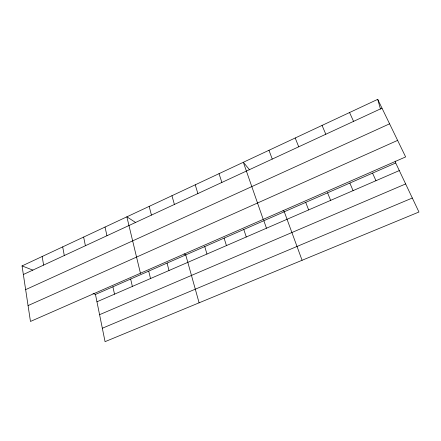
<?xml version="1.0" encoding="UTF-8"?>
<svg xmlns="http://www.w3.org/2000/svg" width="441" height="441" viewBox="0 0 441 441"><rect width="100%" height="100%" fill="white"/><g stroke="black" fill="none" stroke-linecap="round" stroke-linejoin="round"><path stroke-width="0.66" d="M22.05 265.917L377.722 99.346L405.632 156.919L30.468 321.45L22.05 265.917L32.877 270.129M23.351 274.5L382.011 108.183M25.644 289.632L389.59 123.822M28.064 305.591L397.617 140.387M93.012 293.491L95.465 294.445L395.709 162.988L395.175 161.097M96.959 301.782L399.303 170.573M99.578 314.681L405.643 183.941M102.334 328.236L412.318 198.026M135.354 222.319L126.865 216.829L140.436 273.227M184.084 253.845L185.744 254.92L199.1 302.813M249.6 169.846L243.344 162.282L263.216 219.381M283.056 210.291L284.285 211.774L302.079 260.278M395.709 162.988L418.95 212.011L105.063 341.654L95.465 294.445M349.559 112.538L353.572 121.369M372.551 173.131L375.969 180.7M349.84 183.07L353.081 190.633M322.057 125.415L325.816 134.24M327.569 192.822L330.645 200.368M295.205 137.994L298.722 146.803M305.718 202.391L308.634 209.922M268.971 150.276L272.251 159.08M263.861 220.72L266.469 228.218M243.801 229.496L246.271 236.982M219.023 173.671L221.873 182.442M224.105 238.123L226.437 245.593M195.231 184.812L197.877 193.566M204.756 246.596L206.956 254.044M377.722 99.346L380.5 109.159M171.951 195.716L174.404 204.453M167.062 263.101L169.008 270.515M149.168 206.388L151.439 215.103M148.7 271.138L150.53 278.53M130.652 279.037L132.366 286.413M105.03 227.06L106.948 235.731M112.913 286.81L114.511 294.164M83.641 237.076L85.4 245.725M62.694 246.888L64.292 255.515M42.165 256.497L43.609 265.102"/></g></svg>
